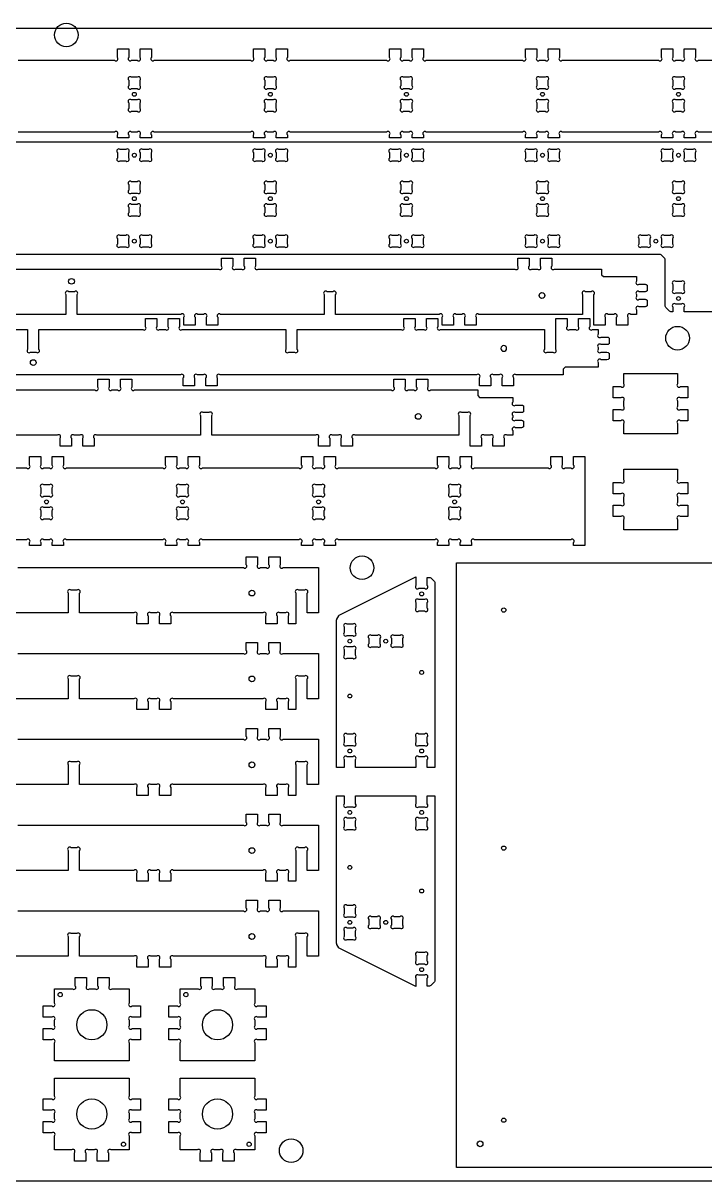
# Model space of a CAD drawing. Extents: x 299 to 2739, y 1266 to 3950.
# Drawn here: x 1007 to 1729, y 2725 to 3950 of the extents above; entities that cross this region are included whole.
import ezdxf

# ---------------------------------------------------------------- set-up
doc = ezdxf.new("R2010")
doc.units = 0
for name, color, linetype in [('0_-_SHEET_REF', 250, 'CONTINUOUS'), ('1_-_HOLD_DOWN_DRILL', 40, 'CONTINUOUS'), ('2_-_INSIDE_HOLES_CUTOUT_FO', 3, 'CONTINUOUS'), ('3-_CUTOUT', 7, 'CONTINUOUS')]:
    doc.layers.add(name, color=color, linetype=linetype)

msp = doc.modelspace()

# ---------------------------------------------------------------- linework, layer by layer
at = {"layer": '0_-_SHEET_REF'}
msp.add_lwpolyline([(299, 2725), (2739, 2725), (2739, 3945), (299, 3945)], close=True, dxfattribs=at)
at = {"layer": '1_-_HOLD_DOWN_DRILL'}
for centre in [(1053, 3938), (1700, 3617), (1366, 3374), (1291, 2757)]:
    msp.add_circle(centre, 12.5, dxfattribs=at)
at = {"layer": '2_-_INSIDE_HOLES_CUTOUT_FO'}
for points in [[(1266, 3869.2, 1), (1263, 3866.2), (1263, 3860.2, 1), (1266, 3857.2), (1272, 3857.2, 1), (1275, 3860.2), (1275, 3866.2, 1), (1272, 3869.2)], [(1707, 3807.7, 1), (1710, 3804.7), (1716, 3804.7, 1), (1719, 3807.7), (1719, 3813.7, 1), (1716, 3816.7), (1710, 3816.7, 1), (1707, 3813.7)], [(1119.6, 3724.2, 0.668179), (1116, 3725.7), (1110, 3725.7, 1), (1107, 3722.7), (1107, 3716.7, 1), (1110, 3713.7), (1116, 3713.7, 1), (1119, 3716.7), (1119, 3722.7, 0.198912)], [(1470.6, 3451.2, 0.198912), (1470, 3452.7), (1470, 3458.7, 1), (1467, 3461.7), (1461, 3461.7, 1), (1458, 3458.7), (1458, 3452.7, 1), (1461, 3449.7), (1467, 3449.7, 0.668179)], [(1170, 3428.7, 1), (1173, 3425.7), (1179, 3425.7, 1), (1182, 3428.7), (1182, 3434.7, 1), (1179, 3437.7), (1173, 3437.7, 1), (1170, 3434.7)], [(1435.8, 3338.8, 0.668179), (1432.2, 3340.3), (1426.1, 3340.3, 1), (1423.1, 3337.3), (1423.1, 3331.3, 1), (1426.1, 3328.3), (1432.2, 3328.3, 1), (1435.1, 3331.3), (1435.1, 3337.3, 0.198912)], [(1359.8, 3187.5, 0.198912), (1359.1, 3189), (1359.1, 3195, 1), (1356.2, 3198), (1350.1, 3198, 1), (1347.1, 3195), (1347.1, 3189, 1), (1350.1, 3186), (1356.2, 3186, 0.668179)], [(1359.8, 3098.5, 0.198912), (1359.1, 3100), (1359.1, 3106, 1), (1356.2, 3109), (1350.1, 3109, 1), (1347.1, 3106), (1347.1, 3100, 1), (1350.1, 3097), (1356.2, 3097, 0.668179)], [(1423.1, 2957.6, 1), (1426.1, 2954.6), (1432.2, 2954.6, 1), (1435.1, 2957.6), (1435.1, 2963.7, 1), (1432.2, 2966.6), (1426.1, 2966.6, 1), (1423.1, 2963.7)]]:
    msp.add_lwpolyline(points, format="xyb", close=True, dxfattribs=at)
for centre, radius in [((1058.5, 3677.2), 3.05), ((1556.5, 3662.2), 3.05), ((1018, 3591.2), 3.05), ((1425.5, 3534.2), 3.05), ((1249.5, 3347.2), 3.05), ((1516, 3329.2), 2.25), ((1249.5, 3256.3), 3.05), ((1249.5, 3165.4), 3.05), ((1249.5, 3074.6), 3.05), ((1249.5, 2983.7), 3.05), ((1516, 2789.2), 2.25)]:
    msp.add_circle(centre, radius, dxfattribs=at)
at = {"layer": '2_-_INSIDE_HOLES_CUTOUT_FO', "extrusion": (0, 0, -1)}
msp.add_circle((-1516, 3606.2), 3.05, dxfattribs=at)
at = {"layer": '3-_CUTOUT'}
for points in [[(1002, 3911.2), (1104, 3911.2, 1), (1107, 3914.2), (1107, 3923.2), (1119, 3923.2), (1119, 3914.2, 1), (1122, 3911.2), (1128, 3911.2, 1), (1131, 3914.2), (1131, 3923.2), (1143, 3923.2), (1143, 3914.2, 1), (1146, 3911.2), (1248, 3911.2, 1), (1251, 3914.2), (1251, 3923.2), (1263, 3923.2), (1263, 3914.2, 1), (1266, 3911.2), (1272, 3911.2, 1), (1275, 3914.2), (1275, 3923.2), (1287, 3923.2), (1287, 3914.2, 1), (1290, 3911.2), (1392, 3911.2, 1), (1395, 3914.2), (1395, 3923.2), (1407, 3923.2), (1407, 3914.2, 1), (1410, 3911.2), (1416, 3911.2, 1), (1419, 3914.2), (1419, 3923.2), (1431, 3923.2), (1431, 3914.2, 1), (1434, 3911.2), (1536, 3911.2, 1), (1539, 3914.2), (1539, 3923.2), (1551, 3923.2), (1551, 3914.2, 1), (1554, 3911.2), (1560, 3911.2, 1), (1563, 3914.2), (1563, 3923.2), (1575, 3923.2), (1575, 3914.2, 1), (1578, 3911.2), (1680, 3911.2, 1), (1683, 3914.2), (1683, 3923.2), (1695, 3923.2), (1695, 3914.2, 1), (1698, 3911.2), (1704, 3911.2, 1), (1707, 3914.2), (1707, 3923.2), (1719, 3923.2), (1719, 3914.2, 1), (1722, 3911.2), (1756, 3911.2, 1)], [(320.8, 3824.7), (1785.2, 3824.7, -0.198912)], [(1756, 3835.2), (1722, 3835.2, 1), (1719, 3832.2), (1719, 3829.2), (1707, 3829.2), (1707, 3832.2, 1), (1704, 3835.2), (1698, 3835.2, 1), (1695, 3832.2), (1695, 3829.2), (1683, 3829.2), (1683, 3832.2, 1), (1680, 3835.2), (1578, 3835.2, 1), (1575, 3832.2), (1575, 3829.2), (1563, 3829.2), (1563, 3832.2, 1), (1560, 3835.2), (1554, 3835.2, 1), (1551, 3832.2), (1551, 3829.2), (1539, 3829.2), (1539, 3832.2, 1), (1536, 3835.2), (1434, 3835.2, 1), (1431, 3832.2), (1431, 3829.2), (1419, 3829.2), (1419, 3832.2, 1), (1416, 3835.2), (1410, 3835.2, 1), (1407, 3832.2), (1407, 3829.2), (1395, 3829.2), (1395, 3832.2, 1), (1392, 3835.2), (1290, 3835.2, 1), (1287, 3832.2), (1287, 3829.2), (1275, 3829.2), (1275, 3832.2, 1), (1272, 3835.2), (1266, 3835.2, 1), (1263, 3832.2), (1263, 3829.2), (1251, 3829.2), (1251, 3832.2, 1), (1248, 3835.2), (1146, 3835.2, 1), (1143, 3832.2), (1143, 3829.2), (1131, 3829.2), (1131, 3832.2, 1), (1128, 3835.2), (1122, 3835.2, 1), (1119, 3832.2), (1119, 3829.2), (1107, 3829.2), (1107, 3832.2, 1), (1104, 3835.2), (1002, 3835.2, 1)], [(1771, 3645), (1707, 3645), (1707, 3650, 1), (1704, 3653), (1698, 3653, 1), (1695, 3650), (1695, 3645), (1692.8, 3645, -0.198912), (1691.4, 3645.6), (1687.6, 3649.4, -0.198912), (1687, 3650.8), (1687, 3699.9, 0.198912), (1686.4, 3701.3), (1682.6, 3705.1, 0.198912), (1681.2, 3705.7), (424.8, 3705.7, 0.198912)], [(902.7, 3690.2), (1214.3, 3690.2, 1), (1217.3, 3693.2), (1217.3, 3701.7), (1229.3, 3701.7), (1229.3, 3693.2, 1), (1232.2, 3690.2), (1238.3, 3690.2, 1), (1241.3, 3693.2), (1241.3, 3701.7), (1253.3, 3701.7), (1253.3, 3693.2, 1), (1256.2, 3690.2), (1527.8, 3690.2, 1), (1530.8, 3693.2), (1530.8, 3701.7), (1542.8, 3701.7), (1542.8, 3693.2, 1), (1545.7, 3690.2), (1551.8, 3690.2, 1), (1554.8, 3693.2), (1554.8, 3701.7), (1566.8, 3701.7), (1566.8, 3693.2, 1), (1569.7, 3690.2), (1619.5, 3690.2), (1619.5, 3684.2), (1621.5, 3682.2), (1656.5, 3682.2), (1656.5, 3677.2, 1), (1659.5, 3674.2), (1665.8, 3674.2, -0.198912), (1667.9, 3673.3), (1668, 3673.2), (1668, 3667.2), (1667.9, 3667.1, -0.198912), (1665.8, 3666.2), (1659.5, 3666.2, 1), (1656.5, 3663.2), (1656.5, 3661.2, 1), (1659.5, 3658.2), (1665.8, 3658.2, -0.198912), (1667.9, 3657.3), (1668, 3657.2), (1668, 3651.2), (1667.9, 3651.1, -0.198912), (1665.8, 3650.2), (1659.5, 3650.2, 1), (1656.5, 3647.2), (1656.5, 3642.2), (1650.5, 3642.2, 1), (1647.5, 3639.2), (1647.5, 3630.7), (1635.5, 3630.7), (1635.5, 3639.2, 1), (1632.5, 3642.2), (1626.5, 3642.2, 1), (1623.5, 3639.2), (1623.5, 3630.7), (1611.5, 3630.7), (1611.5, 3663.2, 1), (1608.5, 3666.2), (1602.5, 3666.2, 1), (1599.5, 3663.2), (1599.5, 3642.2), (1489.7, 3642.2, 1), (1486.8, 3639.2), (1486.8, 3630.7), (1474.8, 3630.7), (1474.8, 3639.2, 1), (1471.8, 3642.2), (1465.7, 3642.2, 1), (1462.8, 3639.2), (1462.8, 3630.7), (1450.8, 3630.7), (1450.8, 3639.2, 1), (1447.8, 3642.2), (1338, 3642.2), (1338, 3663.2, 1), (1335, 3666.2), (1329, 3666.2, 1), (1326, 3663.2), (1326, 3642.2), (1216.2, 3642.2, 1), (1213.3, 3639.2), (1213.3, 3630.7), (1201.3, 3630.7), (1201.3, 3639.2, 1), (1198.3, 3642.2), (1192.2, 3642.2, 1), (1189.3, 3639.2), (1189.3, 3630.7), (1177.3, 3630.7), (1177.3, 3639.2, 1), (1174.3, 3642.2), (1064.5, 3642.2), (1064.5, 3663.2, 1), (1061.5, 3666.2), (1055.5, 3666.2, 1), (1052.5, 3663.2), (1052.5, 3642.2), (942.7, 3642.2, 1)], [(902.2, 3626.2), (1012, 3626.2), (1012, 3605.2, 1), (1015, 3602.2), (1021, 3602.2, 1), (1024, 3605.2), (1024, 3626.2), (1133.8, 3626.2, 1), (1136.8, 3629.2), (1136.8, 3637.7), (1148.8, 3637.7), (1148.8, 3629.2, 1), (1151.7, 3626.2), (1157.8, 3626.2, 1), (1160.8, 3629.2), (1160.8, 3637.7), (1172.8, 3637.7), (1172.8, 3629.2, 1), (1175.7, 3626.2), (1285.5, 3626.2), (1285.5, 3605.2, 1), (1288.5, 3602.2), (1294.5, 3602.2, 1), (1297.5, 3605.2), (1297.5, 3626.2), (1407.3, 3626.2, 1), (1410.3, 3629.2), (1410.3, 3637.7), (1422.3, 3637.7), (1422.3, 3629.2, 1), (1425.2, 3626.2), (1431.3, 3626.2, 1), (1434.3, 3629.2), (1434.3, 3637.7), (1446.3, 3637.7), (1446.3, 3629.2, 1), (1449.2, 3626.2), (1559, 3626.2), (1559, 3605.2, 1), (1562, 3602.2), (1568, 3602.2, 1), (1571, 3605.2), (1571, 3637.7), (1583, 3637.7), (1583, 3629.2, 1), (1586, 3626.2), (1592, 3626.2, 1), (1595, 3629.2), (1595, 3637.7), (1607, 3637.7), (1607, 3629.2, 1), (1610, 3626.2), (1616, 3626.2), (1616, 3621.2, 1), (1619, 3618.2), (1625.3, 3618.2, -0.198912), (1627.4, 3617.3), (1627.5, 3617.2), (1627.5, 3611.2), (1627.4, 3611.1, -0.198912), (1625.3, 3610.2), (1619, 3610.2, 1), (1616, 3607.2), (1616, 3605.2, 1), (1619, 3602.2), (1625.3, 3602.2, -0.198912), (1627.4, 3601.3), (1627.5, 3601.2), (1627.5, 3595.2), (1627.4, 3595.1, -0.198912), (1625.3, 3594.2), (1619, 3594.2, 1), (1616, 3591.2), (1616, 3586.2), (1581, 3586.2), (1579, 3584.2), (1579, 3578.2), (1529.2, 3578.2, 1), (1526.3, 3575.2), (1526.3, 3566.7), (1514.3, 3566.7), (1514.3, 3575.2, 1), (1511.3, 3578.2), (1505.2, 3578.2, 1), (1502.3, 3575.2), (1502.3, 3566.7), (1490.3, 3566.7), (1490.3, 3575.2, 1), (1487.3, 3578.2), (1215.7, 3578.2, 1), (1212.8, 3575.2), (1212.8, 3566.7), (1200.8, 3566.7), (1200.8, 3575.2, 1), (1197.8, 3578.2), (1191.7, 3578.2, 1), (1188.8, 3575.2), (1188.8, 3566.7), (1176.8, 3566.7), (1176.8, 3575.2, 1), (1173.8, 3578.2), (862.2, 3578.2, 1)], [(771.7, 3562.2), (1083.3, 3562.2, 1), (1086.3, 3565.2), (1086.3, 3573.7), (1098.3, 3573.7), (1098.3, 3565.2, 1), (1101.2, 3562.2), (1107.3, 3562.2, 1), (1110.3, 3565.2), (1110.3, 3573.7), (1122.3, 3573.7), (1122.3, 3565.2, 1), (1125.2, 3562.2), (1396.8, 3562.2, 1), (1399.8, 3565.2), (1399.8, 3573.7), (1411.8, 3573.7), (1411.8, 3565.2, 1), (1414.7, 3562.2), (1420.8, 3562.2, 1), (1423.8, 3565.2), (1423.8, 3573.7), (1435.8, 3573.7), (1435.8, 3565.2, 1), (1438.7, 3562.2), (1488.5, 3562.2), (1488.5, 3556.2), (1490.5, 3554.2), (1525.5, 3554.2), (1525.5, 3549.2, 1), (1528.5, 3546.2), (1534.8, 3546.2, -0.198912), (1536.9, 3545.3), (1537, 3545.2), (1537, 3539.2), (1536.9, 3539.1, -0.198912), (1534.8, 3538.2), (1528.5, 3538.2, 1), (1525.5, 3535.2), (1525.5, 3533.2, 1), (1528.5, 3530.2), (1534.8, 3530.2, -0.198912), (1536.9, 3529.3), (1537, 3529.2), (1537, 3523.2), (1536.9, 3523.1, -0.198912), (1534.8, 3522.2), (1528.5, 3522.2, 1), (1525.5, 3519.2), (1525.5, 3514.2), (1519.5, 3514.2, 1), (1516.5, 3511.2), (1516.5, 3502.7), (1504.5, 3502.7), (1504.5, 3511.2, 1), (1501.5, 3514.2), (1495.5, 3514.2, 1), (1492.5, 3511.2), (1492.5, 3502.7), (1480.5, 3502.7), (1480.5, 3535.2, 1), (1477.5, 3538.2), (1471.5, 3538.2, 1), (1468.5, 3535.2), (1468.5, 3514.2), (1358.7, 3514.2, 1), (1355.8, 3511.2), (1355.8, 3502.7), (1343.8, 3502.7), (1343.8, 3511.2, 1), (1340.8, 3514.2), (1334.7, 3514.2, 1), (1331.8, 3511.2), (1331.8, 3502.7), (1319.8, 3502.7), (1319.8, 3511.2, 1), (1316.8, 3514.2), (1207, 3514.2), (1207, 3535.2, 1), (1204, 3538.2), (1198, 3538.2, 1), (1195, 3535.2), (1195, 3514.2), (1085.2, 3514.2, 1), (1082.3, 3511.2), (1082.3, 3502.7), (1070.3, 3502.7), (1070.3, 3511.2, 1), (1067.3, 3514.2), (1061.2, 3514.2, 1), (1058.3, 3511.2), (1058.3, 3502.7), (1046.3, 3502.7), (1046.3, 3511.2, 1), (1043.3, 3514.2), (933.5, 3514.2)], [(909, 3479.7), (1011, 3479.7, 1), (1014, 3482.7), (1014, 3491.7), (1026, 3491.7), (1026, 3482.7, 1), (1029, 3479.7), (1035, 3479.7, 1), (1038, 3482.7), (1038, 3491.7), (1050, 3491.7), (1050, 3482.7, 1), (1053, 3479.7), (1155, 3479.7, 1), (1158, 3482.7), (1158, 3491.7), (1170, 3491.7), (1170, 3482.7, 1), (1173, 3479.7), (1179, 3479.7, 1), (1182, 3482.7), (1182, 3491.7), (1194, 3491.7), (1194, 3482.7, 1), (1197, 3479.7), (1299, 3479.7, 1), (1302, 3482.7), (1302, 3491.7), (1314, 3491.7), (1314, 3482.7, 1), (1317, 3479.7), (1323, 3479.7, 1), (1326, 3482.7), (1326, 3491.7), (1338, 3491.7), (1338, 3482.7, 1), (1341, 3479.7), (1443, 3479.7, 1), (1446, 3482.7), (1446, 3491.7), (1458, 3491.7), (1458, 3482.7, 1), (1461, 3479.7), (1467, 3479.7, 1), (1470, 3482.7), (1470, 3491.7), (1482, 3491.7), (1482, 3482.7, 1), (1485, 3479.7), (1563, 3479.7, 1), (1566, 3482.7), (1566, 3491.7), (1578, 3491.7), (1578, 3482.7, 1), (1581, 3479.7), (1587, 3479.7, 1), (1590, 3482.7), (1590, 3491.7), (1602, 3491.7), (1602, 3397.7), (1590, 3397.7), (1590, 3400.7, 1), (1587, 3403.7), (1485, 3403.7, 1), (1482, 3400.7), (1482, 3397.7), (1470, 3397.7), (1470, 3400.7, 1), (1467, 3403.7), (1461, 3403.7, 1), (1458, 3400.7), (1458, 3397.7), (1446, 3397.7), (1446, 3400.7, 1), (1443, 3403.7), (1341, 3403.7, 1), (1338, 3400.7), (1338, 3397.7), (1326, 3397.7), (1326, 3400.7, 1), (1323, 3403.7), (1317, 3403.7, 1), (1314, 3400.7), (1314, 3397.7), (1302, 3397.7), (1302, 3400.7, 1), (1299, 3403.7), (1197, 3403.7, 1), (1194, 3400.7), (1194, 3397.7), (1182, 3397.7), (1182, 3400.7, 1), (1179, 3403.7), (1173, 3403.7, 1), (1170, 3400.7), (1170, 3397.7), (1158, 3397.7), (1158, 3400.7, 1), (1155, 3403.7), (1053, 3403.7, 1), (1050, 3400.7), (1050, 3397.7), (1038, 3397.7), (1038, 3400.7, 1), (1035, 3403.7), (1029, 3403.7, 1), (1026, 3400.7), (1026, 3397.7), (1014, 3397.7), (1014, 3400.7, 1), (1011, 3403.7), (909, 3403.7, 1)], [(1001.5, 3374.2), (1240.5, 3374.2, 1), (1243.5, 3377.2), (1243.5, 3385.7), (1255.5, 3385.7), (1255.5, 3377.2, 1), (1258.5, 3374.2), (1264.5, 3374.2, 1), (1267.5, 3377.2), (1267.5, 3385.7), (1279.5, 3385.7), (1279.5, 3377.2, 1), (1282.5, 3374.2), (1320, 3374.2), (1320, 3326.2), (1308, 3326.2), (1308, 3347.2, 1), (1305, 3350.2), (1299, 3350.2, 1), (1296, 3347.2), (1296, 3314.7), (1288, 3314.7), (1288, 3323.2, 1), (1285, 3326.2), (1279, 3326.2, 1), (1276, 3323.2), (1276, 3314.7), (1264, 3314.7), (1264, 3323.2, 1), (1261, 3326.2), (1166.5, 3326.2, 1), (1163.5, 3323.2), (1163.5, 3314.7), (1151.5, 3314.7), (1151.5, 3323.2, 1), (1148.5, 3326.2), (1142.5, 3326.2, 1), (1139.5, 3323.2), (1139.5, 3314.7), (1127.5, 3314.7), (1127.5, 3323.2, 1), (1124.5, 3326.2), (1067, 3326.2), (1067, 3347.2, 1), (1064, 3350.2), (1058, 3350.2, 1), (1055, 3347.2), (1055, 3326.2), (966.5, 3326.2, 1)], [(1001.5, 3283.3), (1240.5, 3283.3, 1), (1243.5, 3286.3), (1243.5, 3294.8), (1255.5, 3294.8), (1255.5, 3286.3, 1), (1258.5, 3283.3), (1264.5, 3283.3, 1), (1267.5, 3286.3), (1267.5, 3294.8), (1279.5, 3294.8), (1279.5, 3286.3, 1), (1282.5, 3283.3), (1320, 3283.3), (1320, 3235.3), (1308, 3235.3), (1308, 3256.3, 1), (1305, 3259.3), (1299, 3259.3, 1), (1296, 3256.3), (1296, 3223.8), (1288, 3223.8), (1288, 3232.3, 1), (1285, 3235.3), (1279, 3235.3, 1), (1276, 3232.3), (1276, 3223.8), (1264, 3223.8), (1264, 3232.3, 1), (1261, 3235.3), (1166.5, 3235.3, 1), (1163.5, 3232.3), (1163.5, 3223.8), (1151.5, 3223.8), (1151.5, 3232.3, 1), (1148.5, 3235.3), (1142.5, 3235.3, 1), (1139.5, 3232.3), (1139.5, 3223.8), (1127.5, 3223.8), (1127.5, 3232.3, 1), (1124.5, 3235.3), (1067, 3235.3), (1067, 3256.3, 1), (1064, 3259.3), (1058, 3259.3, 1), (1055, 3256.3), (1055, 3235.3), (966.5, 3235.3, 1)], [(1001.5, 3192.4), (1240.5, 3192.4, 1), (1243.5, 3195.4), (1243.5, 3203.9), (1255.5, 3203.9), (1255.5, 3195.4, 1), (1258.5, 3192.4), (1264.5, 3192.4, 1), (1267.5, 3195.4), (1267.5, 3203.9), (1279.5, 3203.9), (1279.5, 3195.4, 1), (1282.5, 3192.4), (1320, 3192.4), (1320, 3144.4), (1308, 3144.4), (1308, 3165.5, 1), (1305, 3168.4), (1299, 3168.4, 1), (1296, 3165.5), (1296, 3132.9), (1288, 3132.9), (1288, 3141.5, 1), (1285, 3144.4), (1279, 3144.4, 1), (1276, 3141.5), (1276, 3132.9), (1264, 3132.9), (1264, 3141.5, 1), (1261, 3144.4), (1166.5, 3144.4, 1), (1163.5, 3141.5), (1163.5, 3132.9), (1151.5, 3132.9), (1151.5, 3141.5, 1), (1148.5, 3144.4), (1142.5, 3144.4, 1), (1139.5, 3141.5), (1139.5, 3132.9), (1127.5, 3132.9), (1127.5, 3141.5, 1), (1124.5, 3144.4), (1067, 3144.4), (1067, 3165.5, 1), (1064, 3168.4), (1058, 3168.4, 1), (1055, 3165.5), (1055, 3144.4), (966.5, 3144.4, 1)], [(1001.5, 3101.6), (1240.5, 3101.6, 1), (1243.5, 3104.5), (1243.5, 3113.1), (1255.5, 3113.1), (1255.5, 3104.5, 1), (1258.5, 3101.6), (1264.5, 3101.6, 1), (1267.5, 3104.5), (1267.5, 3113.1), (1279.5, 3113.1), (1279.5, 3104.5, 1), (1282.5, 3101.6), (1320, 3101.6), (1320, 3053.6), (1308, 3053.6), (1308, 3074.6, 1), (1305, 3077.6), (1299, 3077.6, 1), (1296, 3074.6), (1296, 3042.1), (1288, 3042.1), (1288, 3050.6, 1), (1285, 3053.6), (1279, 3053.6, 1), (1276, 3050.6), (1276, 3042.1), (1264, 3042.1), (1264, 3050.6, 1), (1261, 3053.6), (1166.5, 3053.6, 1), (1163.5, 3050.6), (1163.5, 3042.1), (1151.5, 3042.1), (1151.5, 3050.6, 1), (1148.5, 3053.6), (1142.5, 3053.6, 1), (1139.5, 3050.6), (1139.5, 3042.1), (1127.5, 3042.1), (1127.5, 3050.6, 1), (1124.5, 3053.6), (1067, 3053.6), (1067, 3074.6, 1), (1064, 3077.6), (1058, 3077.6, 1), (1055, 3074.6), (1055, 3053.6), (966.5, 3053.6, 1)], [(1001.5, 3010.7), (1240.5, 3010.7, 1), (1243.5, 3013.7), (1243.5, 3022.2), (1255.5, 3022.2), (1255.5, 3013.7, 1), (1258.5, 3010.7), (1264.5, 3010.7, 1), (1267.5, 3013.7), (1267.5, 3022.2), (1279.5, 3022.2), (1279.5, 3013.7, 1), (1282.5, 3010.7), (1320, 3010.7), (1320, 2962.7), (1308, 2962.7), (1308, 2983.7, 1), (1305, 2986.7), (1299, 2986.7, 1), (1296, 2983.7), (1296, 2951.2), (1288, 2951.2), (1288, 2959.7, 1), (1285, 2962.7), (1279, 2962.7, 1), (1276, 2959.7), (1276, 2951.2), (1264, 2951.2), (1264, 2959.7, 1), (1261, 2962.7), (1166.5, 2962.7, 1), (1163.5, 2959.7), (1163.5, 2951.2), (1151.5, 2951.2), (1151.5, 2959.7, 1), (1148.5, 2962.7), (1142.5, 2962.7, 1), (1139.5, 2959.7), (1139.5, 2951.2), (1127.5, 2951.2), (1127.5, 2959.7, 1), (1124.5, 2962.7), (1067, 2962.7), (1067, 2983.7, 1), (1064, 2986.7), (1058, 2986.7, 1), (1055, 2983.7), (1055, 2962.7), (966.5, 2962.7, 1)]]:
    msp.add_lwpolyline(points, format="xyb", dxfattribs=at)
for points in [[(1131.6, 3891.7, 0.668179), (1128, 3893.2), (1122, 3893.2, 1), (1119, 3890.2), (1119, 3884.2, 1), (1122, 3881.2), (1128, 3881.2, 1), (1131, 3884.2), (1131, 3890.2, 0.198912)], [(1275.6, 3891.7, 0.668179), (1272, 3893.2), (1266, 3893.2, 1), (1263, 3890.2), (1263, 3884.2, 1), (1266, 3881.2), (1272, 3881.2, 1), (1275, 3884.2), (1275, 3890.2, 0.198912)], [(1419.6, 3891.7, 0.668179), (1416, 3893.2), (1410, 3893.2, 1), (1407, 3890.2), (1407, 3884.2, 1), (1410, 3881.2), (1416, 3881.2, 1), (1419, 3884.2), (1419, 3890.2, 0.198912)], [(1563.6, 3891.7, 0.668179), (1560, 3893.2), (1554, 3893.2, 1), (1551, 3890.2), (1551, 3884.2, 1), (1554, 3881.2), (1560, 3881.2, 1), (1563, 3884.2), (1563, 3890.2, 0.198912)], [(1707.6, 3891.7, 0.668179), (1704, 3893.2), (1698, 3893.2, 1), (1695, 3890.2), (1695, 3884.2, 1), (1698, 3881.2), (1704, 3881.2, 1), (1707, 3884.2), (1707, 3890.2, 0.198912)], [(1122, 3869.2, 1), (1119, 3866.2), (1119, 3860.2, 1), (1122, 3857.2), (1128, 3857.2, 1), (1131, 3860.2), (1131, 3866.2, 1), (1128, 3869.2)], [(1410, 3869.2, 1), (1407, 3866.2), (1407, 3860.2, 1), (1410, 3857.2), (1416, 3857.2, 1), (1419, 3860.2), (1419, 3866.2, 1), (1416, 3869.2)], [(1554, 3869.2, 1), (1551, 3866.2), (1551, 3860.2, 1), (1554, 3857.2), (1560, 3857.2, 1), (1563, 3860.2), (1563, 3866.2, 1), (1560, 3869.2)], [(1698, 3869.2, 1), (1695, 3866.2), (1695, 3860.2, 1), (1698, 3857.2), (1704, 3857.2, 1), (1707, 3860.2), (1707, 3866.2, 1), (1704, 3869.2)], [(1119.6, 3806.2, 0.198912), (1119, 3807.7), (1119, 3813.7, 1), (1116, 3816.7), (1110, 3816.7, 1), (1107, 3813.7), (1107, 3807.7, 1), (1110, 3804.7), (1116, 3804.7, 0.668179)], [(1131, 3807.7, 1), (1134, 3804.7), (1140, 3804.7, 1), (1143, 3807.7), (1143, 3813.7, 1), (1140, 3816.7), (1134, 3816.7, 1), (1131, 3813.7)], [(1263.6, 3806.2, 0.198912), (1263, 3807.7), (1263, 3813.7, 1), (1260, 3816.7), (1254, 3816.7, 1), (1251, 3813.7), (1251, 3807.7, 1), (1254, 3804.7), (1260, 3804.7, 0.668179)], [(1275, 3807.7, 1), (1278, 3804.7), (1284, 3804.7, 1), (1287, 3807.7), (1287, 3813.7, 1), (1284, 3816.7), (1278, 3816.7, 1), (1275, 3813.7)], [(1407.6, 3806.2, 0.198912), (1407, 3807.7), (1407, 3813.7, 1), (1404, 3816.7), (1398, 3816.7, 1), (1395, 3813.7), (1395, 3807.7, 1), (1398, 3804.7), (1404, 3804.7, 0.668179)], [(1419, 3807.7, 1), (1422, 3804.7), (1428, 3804.7, 1), (1431, 3807.7), (1431, 3813.7, 1), (1428, 3816.7), (1422, 3816.7, 1), (1419, 3813.7)], [(1551.6, 3806.2, 0.198912), (1551, 3807.7), (1551, 3813.7, 1), (1548, 3816.7), (1542, 3816.7, 1), (1539, 3813.7), (1539, 3807.7, 1), (1542, 3804.7), (1548, 3804.7, 0.668179)], [(1563, 3807.7, 1), (1566, 3804.7), (1572, 3804.7, 1), (1575, 3807.7), (1575, 3813.7, 1), (1572, 3816.7), (1566, 3816.7, 1), (1563, 3813.7)], [(1695.6, 3806.2, 0.198912), (1695, 3807.7), (1695, 3813.7, 1), (1692, 3816.7), (1686, 3816.7, 1), (1683, 3813.7), (1683, 3807.7, 1), (1686, 3804.7), (1692, 3804.7, 0.668179)], [(1131.6, 3772.2, 0.198912), (1131, 3773.7), (1131, 3779.7, 1), (1128, 3782.7), (1122, 3782.7, 1), (1119, 3779.7), (1119, 3773.7, 1), (1122, 3770.7), (1128, 3770.7, 0.668179)], [(1275.6, 3772.2, 0.198912), (1275, 3773.7), (1275, 3779.7, 1), (1272, 3782.7), (1266, 3782.7, 1), (1263, 3779.7), (1263, 3773.7, 1), (1266, 3770.7), (1272, 3770.7, 0.668179)], [(1419.6, 3772.2, 0.198912), (1419, 3773.7), (1419, 3779.7, 1), (1416, 3782.7), (1410, 3782.7, 1), (1407, 3779.7), (1407, 3773.7, 1), (1410, 3770.7), (1416, 3770.7, 0.668179)], [(1563.6, 3772.2, 0.198912), (1563, 3773.7), (1563, 3779.7, 1), (1560, 3782.7), (1554, 3782.7, 1), (1551, 3779.7), (1551, 3773.7, 1), (1554, 3770.7), (1560, 3770.7, 0.668179)], [(1707.6, 3781.2, 0.668179), (1704, 3782.7), (1698, 3782.7, 1), (1695, 3779.7), (1695, 3773.7, 1), (1698, 3770.7), (1704, 3770.7, 1), (1707, 3773.7), (1707, 3779.7, 0.198912)], [(1131.6, 3748.2, 0.198912), (1131, 3749.7), (1131, 3755.7, 1), (1128, 3758.7), (1122, 3758.7, 1), (1119, 3755.7), (1119, 3749.7, 1), (1122, 3746.7), (1128, 3746.7, 0.668179)], [(1275.6, 3748.2, 0.198912), (1275, 3749.7), (1275, 3755.7, 1), (1272, 3758.7), (1266, 3758.7, 1), (1263, 3755.7), (1263, 3749.7, 1), (1266, 3746.7), (1272, 3746.7, 0.668179)], [(1419.6, 3748.2, 0.198912), (1419, 3749.7), (1419, 3755.7, 1), (1416, 3758.7), (1410, 3758.7, 1), (1407, 3755.7), (1407, 3749.7, 1), (1410, 3746.7), (1416, 3746.7, 0.668179)], [(1563.6, 3748.2, 0.198912), (1563, 3749.7), (1563, 3755.7, 1), (1560, 3758.7), (1554, 3758.7, 1), (1551, 3755.7), (1551, 3749.7, 1), (1554, 3746.7), (1560, 3746.7, 0.668179)], [(1707.6, 3757.2, 0.668179), (1704, 3758.7), (1698, 3758.7, 1), (1695, 3755.7), (1695, 3749.7, 1), (1698, 3746.7), (1704, 3746.7, 1), (1707, 3749.7), (1707, 3755.7, 0.198912)], [(1134, 3725.7, 1), (1131, 3722.7), (1131, 3716.7, 1), (1134, 3713.7), (1140, 3713.7, 1), (1143, 3716.7), (1143, 3722.7, 1), (1140, 3725.7)], [(1263.6, 3724.2, 0.668179), (1260, 3725.7), (1254, 3725.7, 1), (1251, 3722.7), (1251, 3716.7, 1), (1254, 3713.7), (1260, 3713.7, 1), (1263, 3716.7), (1263, 3722.7, 0.198912)], [(1278, 3725.7, 1), (1275, 3722.7), (1275, 3716.7, 1), (1278, 3713.7), (1284, 3713.7, 1), (1287, 3716.7), (1287, 3722.7, 1), (1284, 3725.7)], [(1407.6, 3724.2, 0.668179), (1404, 3725.7), (1398, 3725.7, 1), (1395, 3722.7), (1395, 3716.7, 1), (1398, 3713.7), (1404, 3713.7, 1), (1407, 3716.7), (1407, 3722.7, 0.198912)], [(1422, 3725.7, 1), (1419, 3722.7), (1419, 3716.7, 1), (1422, 3713.7), (1428, 3713.7, 1), (1431, 3716.7), (1431, 3722.7, 1), (1428, 3725.7)], [(1551.6, 3724.2, 0.668179), (1548, 3725.7), (1542, 3725.7, 1), (1539, 3722.7), (1539, 3716.7, 1), (1542, 3713.7), (1548, 3713.7, 1), (1551, 3716.7), (1551, 3722.7, 0.198912)], [(1566, 3725.7, 1), (1563, 3722.7), (1563, 3716.7, 1), (1566, 3713.7), (1572, 3713.7, 1), (1575, 3716.7), (1575, 3722.7, 1), (1572, 3725.7)], [(1662, 3725.7, 1), (1659, 3722.7), (1659, 3716.7, 1), (1662, 3713.7), (1668, 3713.7, 1), (1671, 3716.7), (1671, 3722.7, 1), (1668, 3725.7)], [(1695.6, 3724.2, 0.668179), (1692, 3725.7), (1686, 3725.7, 1), (1683, 3722.7), (1683, 3716.7, 1), (1686, 3713.7), (1692, 3713.7, 1), (1695, 3716.7), (1695, 3722.7, 0.198912)], [(1707.6, 3666.5, 0.198912), (1707, 3668), (1707, 3674, 1), (1704, 3677), (1698, 3677, 1), (1695, 3674), (1695, 3668, 1), (1698, 3665), (1704, 3665, 0.668179)], [(1643, 3515.7), (1643, 3526.7, 1), (1640, 3529.7), (1632, 3529.7), (1632, 3541.7), (1640, 3541.7, 1), (1643, 3544.7), (1643, 3550.7, 1), (1640, 3553.7), (1632, 3553.7), (1632, 3565.7), (1640, 3565.7, 1), (1643, 3568.7), (1643, 3579.7), (1700, 3579.7), (1700, 3568.7, 1), (1703, 3565.7), (1711, 3565.7), (1711, 3553.7), (1703, 3553.7, 1), (1700, 3550.7), (1700, 3544.7, 1), (1703, 3541.7), (1711, 3541.7), (1711, 3529.7), (1703, 3529.7, 1), (1700, 3526.7), (1700, 3515.7)], [(1643, 3478.2), (1700, 3478.2), (1700, 3467.2, 1), (1703, 3464.2), (1711, 3464.2), (1711, 3452.2), (1703, 3452.2, 1), (1700, 3449.2), (1700, 3443.2, 1), (1703, 3440.2), (1711, 3440.2), (1711, 3428.2), (1703, 3428.2, 1), (1700, 3425.2), (1700, 3414.2), (1643, 3414.2), (1643, 3425.2, 1), (1640, 3428.2), (1632, 3428.2), (1632, 3440.2), (1640, 3440.2, 1), (1643, 3443.2), (1643, 3449.2, 1), (1640, 3452.2), (1632, 3452.2), (1632, 3464.2), (1640, 3464.2, 1), (1643, 3467.2)], [(1038.6, 3451.2, 0.198912), (1038, 3452.7), (1038, 3458.7, 1), (1035, 3461.7), (1029, 3461.7, 1), (1026, 3458.7), (1026, 3452.7, 1), (1029, 3449.7), (1035, 3449.7, 0.668179)], [(1182.6, 3451.2, 0.198912), (1182, 3452.7), (1182, 3458.7, 1), (1179, 3461.7), (1173, 3461.7, 1), (1170, 3458.7), (1170, 3452.7, 1), (1173, 3449.7), (1179, 3449.7, 0.668179)], [(1326.6, 3451.2, 0.198912), (1326, 3452.7), (1326, 3458.7, 1), (1323, 3461.7), (1317, 3461.7, 1), (1314, 3458.7), (1314, 3452.7, 1), (1317, 3449.7), (1323, 3449.7, 0.668179)], [(1026, 3428.7, 1), (1029, 3425.7), (1035, 3425.7, 1), (1038, 3428.7), (1038, 3434.7, 1), (1035, 3437.7), (1029, 3437.7, 1), (1026, 3434.7)], [(1314, 3428.7, 1), (1317, 3425.7), (1323, 3425.7, 1), (1326, 3428.7), (1326, 3434.7, 1), (1323, 3437.7), (1317, 3437.7, 1), (1314, 3434.7)], [(1458, 3428.7, 1), (1461, 3425.7), (1467, 3425.7, 1), (1470, 3428.7), (1470, 3434.7, 1), (1467, 3437.7), (1461, 3437.7, 1), (1458, 3434.7)], [(1437.3, 3363.8, -0.198912), (1438.7, 3363.2), (1442.6, 3359.4, -0.198912), (1443.1, 3358), (1443.1, 3162.5), (1435.1, 3162.5), (1435.1, 3171, 1), (1432.2, 3174), (1426.1, 3174, 1), (1423.1, 3171), (1423.1, 3162.5), (1359.1, 3162.5), (1359.1, 3171, 1), (1356.2, 3174), (1350.1, 3174, 1), (1347.1, 3171), (1347.1, 3162.5), (1339.1, 3162.5), (1339.1, 3318.7, -0.139284), (1339.4, 3319.7), (1341.6, 3323.2, -0.139284), (1342.4, 3324), (1423.1, 3364.3), (1423.1, 3355.3, 1), (1426.1, 3352.3), (1432.2, 3352.3, 1), (1435.1, 3355.3), (1435.1, 3363.8)], [(1359.8, 3303.8, 0.198912), (1359.1, 3305.3), (1359.1, 3311.3, 1), (1356.2, 3314.3), (1350.1, 3314.3, 1), (1347.1, 3311.3), (1347.1, 3305.3, 1), (1350.1, 3302.3), (1356.2, 3302.3, 0.668179)], [(1385.8, 3300.8, 0.668179), (1382.2, 3302.3), (1376.1, 3302.3, 1), (1373.1, 3299.3), (1373.1, 3293.3, 1), (1376.1, 3290.3), (1382.2, 3290.3, 1), (1385.1, 3293.3), (1385.1, 3299.3, 0.198912)], [(1409.8, 3300.8, 0.668179), (1406.2, 3302.3), (1400.1, 3302.3, 1), (1397.1, 3299.3), (1397.1, 3293.3, 1), (1400.1, 3290.3), (1406.2, 3290.3, 1), (1409.1, 3293.3), (1409.1, 3299.3, 0.198912)], [(1359.8, 3279.8, 0.198912), (1359.1, 3281.3), (1359.1, 3287.3, 1), (1356.2, 3290.3), (1350.1, 3290.3, 1), (1347.1, 3287.3), (1347.1, 3281.3, 1), (1350.1, 3278.3), (1356.2, 3278.3, 0.668179)], [(1435.8, 3196.5, 0.668179), (1432.2, 3198), (1426.1, 3198, 1), (1423.1, 3195), (1423.1, 3189, 1), (1426.1, 3186), (1432.2, 3186, 1), (1435.1, 3189), (1435.1, 3195, 0.198912)], [(1342.4, 2971, -0.139284), (1341.6, 2971.7), (1339.4, 2975.2, -0.139284), (1339.1, 2976.3), (1339.1, 3132.5), (1347.1, 3132.5), (1347.1, 3124, 1), (1350.1, 3121), (1356.2, 3121, 1), (1359.1, 3124), (1359.1, 3132.5), (1423.1, 3132.5), (1423.1, 3124, 1), (1426.1, 3121), (1432.2, 3121, 1), (1435.1, 3124), (1435.1, 3132.5), (1443.1, 3132.5), (1443.1, 2937, -0.198912), (1442.6, 2935.6), (1438.7, 2931.7, -0.198912), (1437.3, 2931.1), (1435.1, 2931.1), (1435.1, 2939.7, 1), (1432.2, 2942.6), (1426.1, 2942.6, 1), (1423.1, 2939.7), (1423.1, 2930.6)], [(1423.1, 3100, 1), (1426.1, 3097), (1432.2, 3097, 1), (1435.1, 3100), (1435.1, 3106, 1), (1432.2, 3109), (1426.1, 3109, 1), (1423.1, 3106)], [(1359.8, 3006.1, 0.198912), (1359.1, 3007.6), (1359.1, 3013.7, 1), (1356.2, 3016.6), (1350.1, 3016.6, 1), (1347.1, 3013.7), (1347.1, 3007.6, 1), (1350.1, 3004.6), (1356.2, 3004.6, 0.668179)], [(1373.1, 2995.6, 1), (1376.1, 2992.6), (1382.2, 2992.6, 1), (1385.1, 2995.6), (1385.1, 3001.7, 1), (1382.2, 3004.6), (1376.1, 3004.6, 1), (1373.1, 3001.7)], [(1397.1, 2995.6, 1), (1400.1, 2992.6), (1406.2, 2992.6, 1), (1409.1, 2995.6), (1409.1, 3001.7, 1), (1406.2, 3004.6), (1400.1, 3004.6, 1), (1397.1, 3001.7)], [(1359.8, 2982.1, 0.198912), (1359.1, 2983.6), (1359.1, 2989.7, 1), (1356.2, 2992.6), (1350.1, 2992.6, 1), (1347.1, 2989.7), (1347.1, 2983.6, 1), (1350.1, 2980.6), (1356.2, 2980.6, 0.668179)], [(1119.5, 2928.2), (1119.5, 2913.2, 1), (1122.5, 2910.2), (1131.5, 2910.2), (1131.5, 2898.2), (1122.5, 2898.2, 1), (1119.5, 2895.2), (1119.5, 2889.2, 1), (1122.5, 2886.2), (1131.5, 2886.2), (1131.5, 2874.2), (1122.5, 2874.2, 1), (1119.5, 2871.2), (1119.5, 2852.2), (1040.5, 2852.2), (1040.5, 2871.2, 1), (1037.5, 2874.2), (1028.5, 2874.2), (1028.5, 2886.2), (1037.5, 2886.2, 1), (1040.5, 2889.2), (1040.5, 2895.2, 1), (1037.5, 2898.2), (1028.5, 2898.2), (1028.5, 2910.2), (1037.5, 2910.2, 1), (1040.5, 2913.2), (1040.5, 2928.2), (1059.5, 2928.2, 1), (1062.5, 2931.2), (1062.5, 2940.2), (1074.5, 2940.2), (1074.5, 2931.2, 1), (1077.5, 2928.2), (1083.5, 2928.2, 1), (1086.5, 2931.2), (1086.5, 2940.2), (1098.5, 2940.2), (1098.5, 2931.2, 1), (1101.5, 2928.2)], [(1252.5, 2928.2), (1252.5, 2913.2, 1), (1255.5, 2910.2), (1264.5, 2910.2), (1264.5, 2898.2), (1255.5, 2898.2, 1), (1252.5, 2895.2), (1252.5, 2889.2, 1), (1255.5, 2886.2), (1264.5, 2886.2), (1264.5, 2874.2), (1255.5, 2874.2, 1), (1252.5, 2871.2), (1252.5, 2852.2), (1173.5, 2852.2), (1173.5, 2871.2, 1), (1170.5, 2874.2), (1161.5, 2874.2), (1161.5, 2886.2), (1170.5, 2886.2, 1), (1173.5, 2889.2), (1173.5, 2895.2, 1), (1170.5, 2898.2), (1161.5, 2898.2), (1161.5, 2910.2), (1170.5, 2910.2, 1), (1173.5, 2913.2), (1173.5, 2928.2), (1192.5, 2928.2, 1), (1195.5, 2931.2), (1195.5, 2940.2), (1207.5, 2940.2), (1207.5, 2931.2, 1), (1210.5, 2928.2), (1216.5, 2928.2, 1), (1219.5, 2931.2), (1219.5, 2940.2), (1231.5, 2940.2), (1231.5, 2931.2, 1), (1234.5, 2928.2)], [(1040.5, 2757.7), (1040.5, 2772.7, 1), (1037.5, 2775.7), (1028.5, 2775.7), (1028.5, 2787.7), (1037.5, 2787.7, 1), (1040.5, 2790.7), (1040.5, 2796.7, 1), (1037.5, 2799.7), (1028.5, 2799.7), (1028.5, 2811.7), (1037.5, 2811.7, 1), (1040.5, 2814.7), (1040.5, 2833.7), (1119.5, 2833.7), (1119.5, 2814.7, 1), (1122.5, 2811.7), (1131.5, 2811.7), (1131.5, 2799.7), (1122.5, 2799.7, 1), (1119.5, 2796.7), (1119.5, 2790.7, 1), (1122.5, 2787.7), (1131.5, 2787.7), (1131.5, 2775.7), (1122.5, 2775.7, 1), (1119.5, 2772.7), (1119.5, 2757.7), (1100.5, 2757.7, 1), (1097.5, 2754.7), (1097.5, 2745.7), (1085.5, 2745.7), (1085.5, 2754.7, 1), (1082.5, 2757.7), (1076.5, 2757.7, 1), (1073.5, 2754.7), (1073.5, 2745.7), (1061.5, 2745.7), (1061.5, 2754.7, 1), (1058.5, 2757.7)], [(1173.5, 2757.7), (1173.5, 2772.7, 1), (1170.5, 2775.7), (1161.5, 2775.7), (1161.5, 2787.7), (1170.5, 2787.7, 1), (1173.5, 2790.7), (1173.5, 2796.7, 1), (1170.5, 2799.7), (1161.5, 2799.7), (1161.5, 2811.7), (1170.5, 2811.7, 1), (1173.5, 2814.7), (1173.5, 2833.7), (1252.5, 2833.7), (1252.5, 2814.7, 1), (1255.5, 2811.7), (1264.5, 2811.7), (1264.5, 2799.7), (1255.5, 2799.7, 1), (1252.5, 2796.7), (1252.5, 2790.7, 1), (1255.5, 2787.7), (1264.5, 2787.7), (1264.5, 2775.7), (1255.5, 2775.7, 1), (1252.5, 2772.7), (1252.5, 2757.7), (1233.5, 2757.7, 1), (1230.5, 2754.7), (1230.5, 2745.7), (1218.5, 2745.7), (1218.5, 2754.7, 1), (1215.5, 2757.7), (1209.5, 2757.7, 1), (1206.5, 2754.7), (1206.5, 2745.7), (1194.5, 2745.7), (1194.5, 2754.7, 1), (1191.5, 2757.7)]]:
    msp.add_lwpolyline(points, format="xyb", close=True, dxfattribs=at)
msp.add_lwpolyline([(1466, 2739.2), (1466, 3379.2), (2686, 3379.2), (2686, 2739.2)], close=True, dxfattribs=at)
for centre, radius in [((1125, 3875.2), 2.05), ((1269, 3875.2), 2.05), ((1413, 3875.2), 2.05), ((1557, 3875.2), 2.05), ((1701, 3875.2), 2.05), ((1125, 3810.7), 2.05), ((1269, 3810.7), 2.05), ((1413, 3810.7), 2.05), ((1557, 3810.7), 2.05), ((1701, 3810.7), 2.05), ((1125, 3764.7), 2.05), ((1269, 3764.7), 2.05), ((1413, 3764.7), 2.05), ((1557, 3764.7), 2.05), ((1701, 3764.7), 2.05), ((1125, 3719.7), 2.05), ((1269, 3719.7), 2.05), ((1413, 3719.7), 2.05), ((1557, 3719.7), 2.05), ((1677, 3719.7), 2.05), ((1701, 3659), 2.05), ((1032, 3443.7), 2.05), ((1176, 3443.7), 2.05), ((1320, 3443.7), 2.05), ((1464, 3443.7), 2.05), ((1429.1, 3346.3), 2.05), ((1353.1, 3296.3), 2.05), ((1391.1, 3296.3), 2.05), ((1429.1, 3263.2), 2.05), ((1353.1, 3238.2), 2.05), ((1353.1, 3180), 2.05), ((1429.1, 3180), 2.05), ((1353.1, 3115), 2.05), ((1429.1, 3115), 2.05), ((1516, 3077.2), 2.25), ((1353.1, 3056.8), 2.05), ((1429.1, 3031.8), 2.05), ((1353.1, 2998.6), 2.05), ((1391.1, 2998.6), 2.05), ((1429.1, 2948.6), 2.05), ((1046.5, 2922.2), 2.25), ((1179.5, 2922.2), 2.25), ((1080, 2890.2), 16), ((1213, 2890.2), 16), ((1080, 2795.7), 16), ((1213, 2795.7), 16), ((1113.5, 2763.7), 2.25), ((1246.5, 2763.7), 2.25), ((1491, 2764.2), 3.02)]:
    msp.add_circle(centre, radius, dxfattribs=at)

doc.saveas('drawing.dxf')
